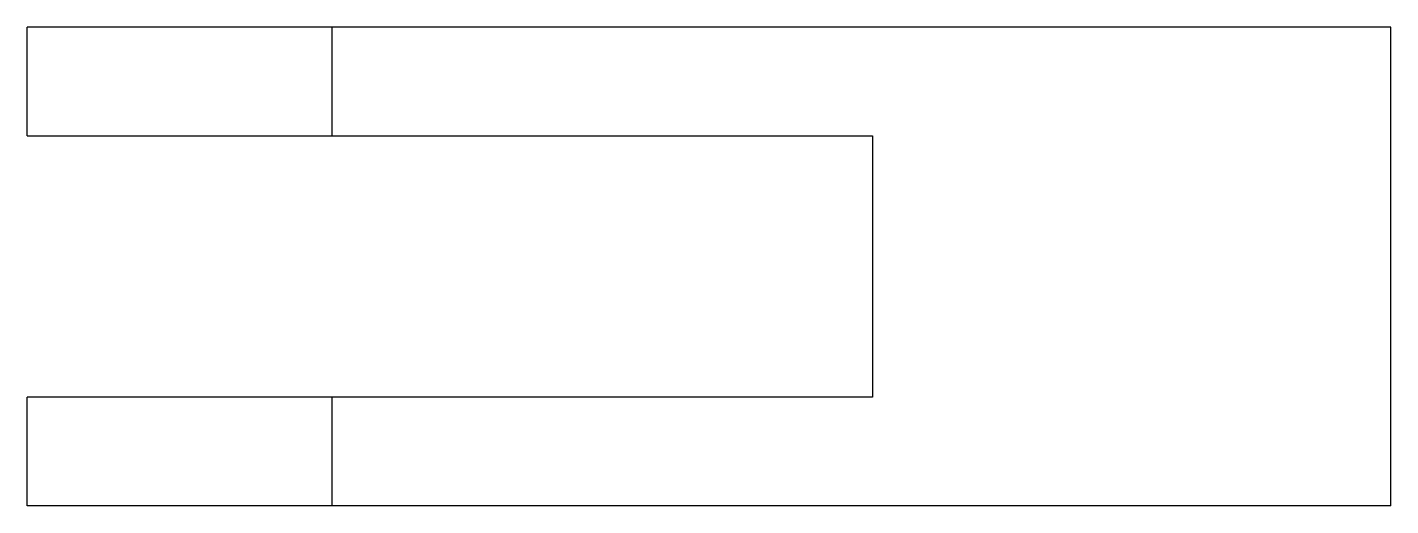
# Model space of a CAD drawing. Header units: metres. Extents: x -18.8 to 43.8, y -22 to 0.
import ezdxf

# ---------------------------------------------------------------- set-up
doc = ezdxf.new("R2010")
doc.units = ezdxf.units.M

msp = doc.modelspace()

# ---------------------------------------------------------------- linework, layer by layer
for points in [[(-18.8, -5), (-18.8, -4.9), (-18.8, -4.8), (-18.8, -4.7), (-18.8, -4.6), (-18.8, -4.5), (-18.8, -4.4), (-18.8, -4.3), (-18.8, -4.2), (-18.8, -4.1), (-18.8, -4), (-18.8, -3.9), (-18.8, -3.8), (-18.8, -3.7), (-18.8, -3.6), (-18.8, -3.5), (-18.8, -3.4), (-18.8, -3.3), (-18.8, -3.2), (-18.8, -3.1), (-18.8, -3), (-18.8, -2.9), (-18.8, -2.8), (-18.8, -2.7), (-18.8, -2.6), (-18.8, -2.5), (-18.8, -2.4), (-18.8, -2.3), (-18.8, -2.2), (-18.8, -2.1), (-18.8, -2), (-18.8, -1.9), (-18.8, -1.8), (-18.8, -1.7), (-18.8, -1.6), (-18.8, -1.5), (-18.8, -1.4), (-18.8, -1.3), (-18.8, -1.2), (-18.8, -1.1), (-18.8, -1), (-18.8, -0.9), (-18.8, -0.8), (-18.8, -0.7), (-18.8, -0.6), (-18.8, -0.5), (-18.8, -0.4), (-18.8, -0.3), (-18.8, -0.2), (-18.8, -0.1), (-18.8, 0)], [(-4.8, 0), (-4.849, 0), (-4.898, 0), (-4.947, 0), (-5.038, 0), (-5.183, 0), (-5.328, 0), (-5.473, 0), (-5.693, 0), (-5.927, 0), (-6.16, 0), (-6.416, 0), (-6.726, 0), (-7.037, 0), (-7.347, 0), (-7.701, 0), (-8.073, 0), (-8.444, 0), (-8.822, 0), (-9.236, 0), (-9.651, 0), (-10.065, 0), (-10.492, 0), (-10.928, 0), (-11.364, 0), (-11.8, 0), (-12.236, 0), (-12.672, 0), (-13.108, 0), (-13.535, 0), (-13.949, 0), (-14.364, 0), (-14.778, 0), (-15.156, 0), (-15.527, 0), (-15.899, 0), (-16.253, 0), (-16.563, 0), (-16.874, 0), (-17.184, 0), (-17.44, 0), (-17.673, 0), (-17.907, 0), (-18.127, 0), (-18.272, 0), (-18.417, 0), (-18.562, 0), (-18.653, 0), (-18.702, 0), (-18.751, 0), (-18.8, 0)], [(-4.8, -5), (-4.8, -4.9), (-4.8, -4.8), (-4.8, -4.7), (-4.8, -4.6), (-4.8, -4.5), (-4.8, -4.4), (-4.8, -4.3), (-4.8, -4.2), (-4.8, -4.1), (-4.8, -4), (-4.8, -3.9), (-4.8, -3.8), (-4.8, -3.7), (-4.8, -3.6), (-4.8, -3.5), (-4.8, -3.4), (-4.8, -3.3), (-4.8, -3.2), (-4.8, -3.1), (-4.8, -3), (-4.8, -2.9), (-4.8, -2.8), (-4.8, -2.7), (-4.8, -2.6), (-4.8, -2.5), (-4.8, -2.4), (-4.8, -2.3), (-4.8, -2.2), (-4.8, -2.1), (-4.8, -2), (-4.8, -1.9), (-4.8, -1.8), (-4.8, -1.7), (-4.8, -1.6), (-4.8, -1.5), (-4.8, -1.4), (-4.8, -1.3), (-4.8, -1.2), (-4.8, -1.1), (-4.8, -1), (-4.8, -0.9), (-4.8, -0.8), (-4.8, -0.7), (-4.8, -0.6), (-4.8, -0.5), (-4.8, -0.4), (-4.8, -0.3), (-4.8, -0.2), (-4.8, -0.1), (-4.8, 0)], [(43.8, 0), (42.828, 0), (41.856, 0), (40.884, 0), (39.912, 0), (38.94, 0), (37.968, 0), (36.996, 0), (36.024, 0), (35.052, 0), (34.08, 0), (33.108, 0), (32.136, 0), (31.164, 0), (30.192, 0), (29.22, 0), (28.248, 0), (27.276, 0), (26.304, 0), (25.332, 0), (24.36, 0), (23.388, 0), (22.416, 0), (21.444, 0), (20.472, 0), (19.5, 0), (18.528, 0), (17.556, 0), (16.584, 0), (15.612, 0), (14.64, 0), (13.668, 0), (12.696, 0), (11.724, 0), (10.752, 0), (9.78, 0), (8.808, 0), (7.836, 0), (6.864, 0), (5.892, 0), (4.92, 0), (3.948, 0), (2.976, 0), (2.004, 0), (1.032, 0), (0.06, 0), (-0.912, 0), (-1.884, 0), (-2.856, 0), (-3.828, 0), (-4.8, 0)], [(43.8, -22), (43.8, -21.56), (43.8, -21.12), (43.8, -20.68), (43.8, -20.24), (43.8, -19.8), (43.8, -19.36), (43.8, -18.92), (43.8, -18.48), (43.8, -18.04), (43.8, -17.6), (43.8, -17.16), (43.8, -16.72), (43.8, -16.28), (43.8, -15.84), (43.8, -15.4), (43.8, -14.96), (43.8, -14.52), (43.8, -14.08), (43.8, -13.64), (43.8, -13.2), (43.8, -12.76), (43.8, -12.32), (43.8, -11.88), (43.8, -11.44), (43.8, -11), (43.8, -10.56), (43.8, -10.12), (43.8, -9.68), (43.8, -9.24), (43.8, -8.8), (43.8, -8.36), (43.8, -7.92), (43.8, -7.48), (43.8, -7.04), (43.8, -6.6), (43.8, -6.16), (43.8, -5.72), (43.8, -5.28), (43.8, -4.84), (43.8, -4.4), (43.8, -3.96), (43.8, -3.52), (43.8, -3.08), (43.8, -2.64), (43.8, -2.2), (43.8, -1.76), (43.8, -1.32), (43.8, -0.88), (43.8, -0.44), (43.8, 0)], [(-18.8, -5), (-18.751, -5), (-18.702, -5), (-18.653, -5), (-18.562, -5), (-18.417, -5), (-18.272, -5), (-18.127, -5), (-17.907, -5), (-17.673, -5), (-17.44, -5), (-17.184, -5), (-16.874, -5), (-16.563, -5), (-16.253, -5), (-15.899, -5), (-15.527, -5), (-15.156, -5), (-14.778, -5), (-14.364, -5), (-13.949, -5), (-13.535, -5), (-13.108, -5), (-12.672, -5), (-12.236, -5), (-11.8, -5), (-11.364, -5), (-10.928, -5), (-10.492, -5), (-10.065, -5), (-9.651, -5), (-9.236, -5), (-8.822, -5), (-8.444, -5), (-8.073, -5), (-7.701, -5), (-7.347, -5), (-7.037, -5), (-6.726, -5), (-6.416, -5), (-6.16, -5), (-5.927, -5), (-5.693, -5), (-5.473, -5), (-5.328, -5), (-5.183, -5), (-5.038, -5), (-4.947, -5), (-4.898, -5), (-4.849, -5), (-4.8, -5)], [(-4.8, -5), (-4.304, -5), (-3.808, -5), (-3.312, -5), (-2.816, -5), (-2.32, -5), (-1.824, -5), (-1.328, -5), (-0.832, -5), (-0.336, -5), (0.16, -5), (0.656, -5), (1.152, -5), (1.648, -5), (2.144, -5), (2.64, -5), (3.136, -5), (3.632, -5), (4.128, -5), (4.624, -5), (5.12, -5), (5.616, -5), (6.112, -5), (6.608, -5), (7.104, -5), (7.6, -5), (8.096, -5), (8.592, -5), (9.088, -5), (9.584, -5), (10.08, -5), (10.576, -5), (11.072, -5), (11.568, -5), (12.064, -5), (12.56, -5), (13.056, -5), (13.552, -5), (14.048, -5), (14.544, -5), (15.04, -5), (15.536, -5), (16.032, -5), (16.528, -5), (17.024, -5), (17.52, -5), (18.016, -5), (18.512, -5), (19.008, -5), (19.504, -5), (20, -5)], [(20, -5), (20, -5.24), (20, -5.48), (20, -5.72), (20, -5.96), (20, -6.2), (20, -6.44), (20, -6.68), (20, -6.92), (20, -7.16), (20, -7.4), (20, -7.64), (20, -7.88), (20, -8.12), (20, -8.36), (20, -8.6), (20, -8.84), (20, -9.08), (20, -9.32), (20, -9.56), (20, -9.8), (20, -10.04), (20, -10.28), (20, -10.52), (20, -10.76), (20, -11), (20, -11.24), (20, -11.48), (20, -11.72), (20, -11.96), (20, -12.2), (20, -12.44), (20, -12.68), (20, -12.92), (20, -13.16), (20, -13.4), (20, -13.64), (20, -13.88), (20, -14.12), (20, -14.36), (20, -14.6), (20, -14.84), (20, -15.08), (20, -15.32), (20, -15.56), (20, -15.8), (20, -16.04), (20, -16.28), (20, -16.52), (20, -16.76), (20, -17)], [(-4.8, -17), (-4.849, -17), (-4.898, -17), (-4.947, -17), (-5.038, -17), (-5.183, -17), (-5.328, -17), (-5.473, -17), (-5.693, -17), (-5.927, -17), (-6.16, -17), (-6.416, -17), (-6.726, -17), (-7.037, -17), (-7.347, -17), (-7.701, -17), (-8.073, -17), (-8.444, -17), (-8.822, -17), (-9.236, -17), (-9.651, -17), (-10.065, -17), (-10.492, -17), (-10.928, -17), (-11.364, -17), (-11.8, -17), (-12.236, -17), (-12.672, -17), (-13.108, -17), (-13.535, -17), (-13.949, -17), (-14.364, -17), (-14.778, -17), (-15.156, -17), (-15.527, -17), (-15.899, -17), (-16.253, -17), (-16.563, -17), (-16.874, -17), (-17.184, -17), (-17.44, -17), (-17.673, -17), (-17.907, -17), (-18.127, -17), (-18.272, -17), (-18.417, -17), (-18.562, -17), (-18.653, -17), (-18.702, -17), (-18.751, -17), (-18.8, -17)], [(-18.8, -22), (-18.8, -21.9), (-18.8, -21.8), (-18.8, -21.7), (-18.8, -21.6), (-18.8, -21.5), (-18.8, -21.4), (-18.8, -21.3), (-18.8, -21.2), (-18.8, -21.1), (-18.8, -21), (-18.8, -20.9), (-18.8, -20.8), (-18.8, -20.7), (-18.8, -20.6), (-18.8, -20.5), (-18.8, -20.4), (-18.8, -20.3), (-18.8, -20.2), (-18.8, -20.1), (-18.8, -20), (-18.8, -19.9), (-18.8, -19.8), (-18.8, -19.7), (-18.8, -19.6), (-18.8, -19.5), (-18.8, -19.4), (-18.8, -19.3), (-18.8, -19.2), (-18.8, -19.1), (-18.8, -19), (-18.8, -18.9), (-18.8, -18.8), (-18.8, -18.7), (-18.8, -18.6), (-18.8, -18.5), (-18.8, -18.4), (-18.8, -18.3), (-18.8, -18.2), (-18.8, -18.1), (-18.8, -18), (-18.8, -17.9), (-18.8, -17.8), (-18.8, -17.7), (-18.8, -17.6), (-18.8, -17.5), (-18.8, -17.4), (-18.8, -17.3), (-18.8, -17.2), (-18.8, -17.1), (-18.8, -17)], [(20, -17), (19.504, -17), (19.008, -17), (18.512, -17), (18.016, -17), (17.52, -17), (17.024, -17), (16.528, -17), (16.032, -17), (15.536, -17), (15.04, -17), (14.544, -17), (14.048, -17), (13.552, -17), (13.056, -17), (12.56, -17), (12.064, -17), (11.568, -17), (11.072, -17), (10.576, -17), (10.08, -17), (9.584, -17), (9.088, -17), (8.592, -17), (8.096, -17), (7.6, -17), (7.104, -17), (6.608, -17), (6.112, -17), (5.616, -17), (5.12, -17), (4.624, -17), (4.128, -17), (3.632, -17), (3.136, -17), (2.64, -17), (2.144, -17), (1.648, -17), (1.152, -17), (0.656, -17), (0.16, -17), (-0.336, -17), (-0.832, -17), (-1.328, -17), (-1.824, -17), (-2.32, -17), (-2.816, -17), (-3.312, -17), (-3.808, -17), (-4.304, -17), (-4.8, -17)], [(-4.8, -22), (-4.8, -21.9), (-4.8, -21.8), (-4.8, -21.7), (-4.8, -21.6), (-4.8, -21.5), (-4.8, -21.4), (-4.8, -21.3), (-4.8, -21.2), (-4.8, -21.1), (-4.8, -21), (-4.8, -20.9), (-4.8, -20.8), (-4.8, -20.7), (-4.8, -20.6), (-4.8, -20.5), (-4.8, -20.4), (-4.8, -20.3), (-4.8, -20.2), (-4.8, -20.1), (-4.8, -20), (-4.8, -19.9), (-4.8, -19.8), (-4.8, -19.7), (-4.8, -19.6), (-4.8, -19.5), (-4.8, -19.4), (-4.8, -19.3), (-4.8, -19.2), (-4.8, -19.1), (-4.8, -19), (-4.8, -18.9), (-4.8, -18.8), (-4.8, -18.7), (-4.8, -18.6), (-4.8, -18.5), (-4.8, -18.4), (-4.8, -18.3), (-4.8, -18.2), (-4.8, -18.1), (-4.8, -18), (-4.8, -17.9), (-4.8, -17.8), (-4.8, -17.7), (-4.8, -17.6), (-4.8, -17.5), (-4.8, -17.4), (-4.8, -17.3), (-4.8, -17.2), (-4.8, -17.1), (-4.8, -17)], [(-4.8, -22), (-4.849, -22), (-4.898, -22), (-4.947, -22), (-5.038, -22), (-5.183, -22), (-5.328, -22), (-5.473, -22), (-5.693, -22), (-5.927, -22), (-6.16, -22), (-6.416, -22), (-6.726, -22), (-7.037, -22), (-7.347, -22), (-7.701, -22), (-8.073, -22), (-8.444, -22), (-8.822, -22), (-9.236, -22), (-9.651, -22), (-10.065, -22), (-10.492, -22), (-10.928, -22), (-11.364, -22), (-11.8, -22), (-12.236, -22), (-12.672, -22), (-13.108, -22), (-13.535, -22), (-13.949, -22), (-14.364, -22), (-14.778, -22), (-15.156, -22), (-15.527, -22), (-15.899, -22), (-16.253, -22), (-16.563, -22), (-16.874, -22), (-17.184, -22), (-17.44, -22), (-17.673, -22), (-17.907, -22), (-18.127, -22), (-18.272, -22), (-18.417, -22), (-18.562, -22), (-18.653, -22), (-18.702, -22), (-18.751, -22), (-18.8, -22)], [(43.8, -22), (42.828, -22), (41.856, -22), (40.884, -22), (39.912, -22), (38.94, -22), (37.968, -22), (36.996, -22), (36.024, -22), (35.052, -22), (34.08, -22), (33.108, -22), (32.136, -22), (31.164, -22), (30.192, -22), (29.22, -22), (28.248, -22), (27.276, -22), (26.304, -22), (25.332, -22), (24.36, -22), (23.388, -22), (22.416, -22), (21.444, -22), (20.472, -22), (19.5, -22), (18.528, -22), (17.556, -22), (16.584, -22), (15.612, -22), (14.64, -22), (13.668, -22), (12.696, -22), (11.724, -22), (10.752, -22), (9.78, -22), (8.808, -22), (7.836, -22), (6.864, -22), (5.892, -22), (4.92, -22), (3.948, -22), (2.976, -22), (2.004, -22), (1.032, -22), (0.06, -22), (-0.912, -22), (-1.884, -22), (-2.856, -22), (-3.828, -22), (-4.8, -22)]]:
    msp.add_lwpolyline(points)

doc.saveas('drawing.dxf')
